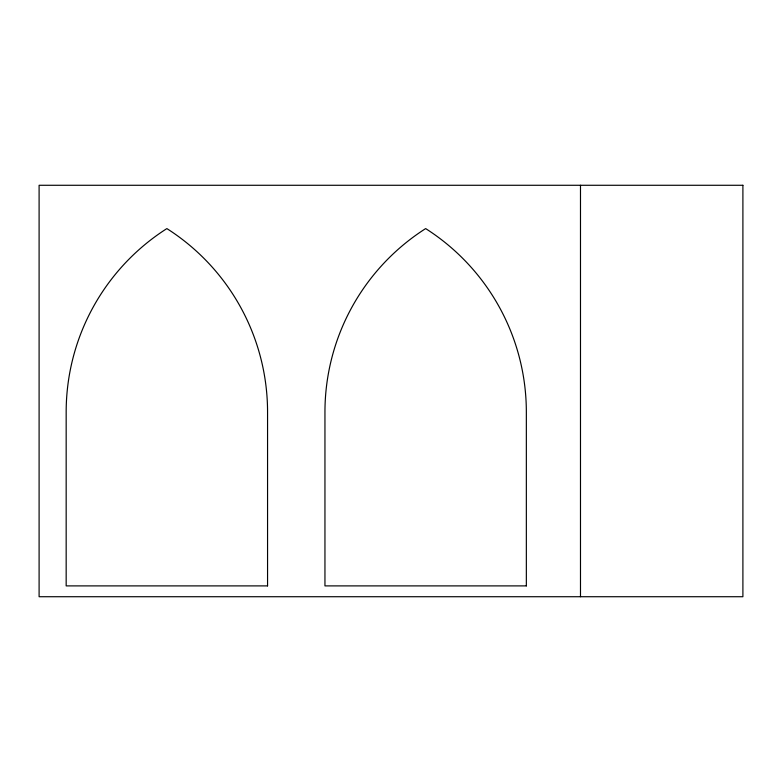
<?xml version="1.0" encoding="UTF-8"?>
<svg xmlns="http://www.w3.org/2000/svg" width="782" height="782" viewBox="0 0 782 782"><rect width="100%" height="100%" fill="white"/><g stroke="black" fill="none" stroke-linecap="round" stroke-linejoin="round"><path stroke-width="1.17" d="M580.488 185.275L580.488 596.725M742.9 185.275L39.1 185.275L39.1 596.725L742.9 596.725L742.9 185.275M267.561 585.894L66.167 585.894L66.167 412.114A217.591 217.591 0 0 1 166.869 228.588A217.591 217.591 0 0 1 267.561 412.114L267.561 585.894M526.345 585.894L324.95 585.894L324.95 412.114A217.591 217.591 0 0 1 425.652 228.588A217.591 217.591 0 0 1 526.345 412.114L526.345 585.894"/></g></svg>
